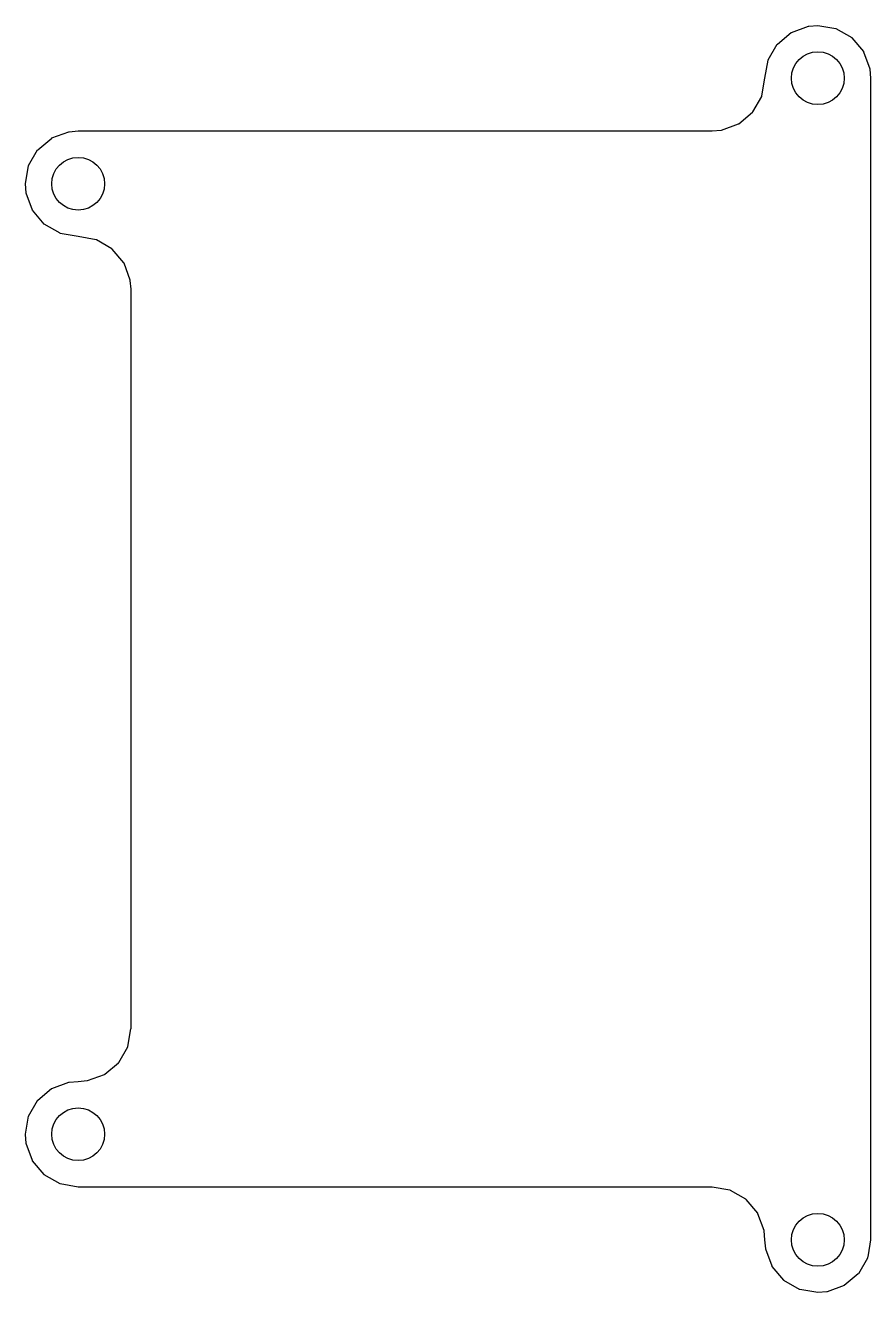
# Model space of a CAD drawing. Header units: inches. Extents: x -16 to 16, y -24 to 24.
import ezdxf

# ---------------------------------------------------------------- set-up
doc = ezdxf.new("R2010")
doc.units = ezdxf.units.IN
doc.header["$MEASUREMENT"] = 0
doc.layers.add('Black', color=70, linetype='Continuous')

msp = doc.modelspace()

# ---------------------------------------------------------------- linework, layer by layer
at = {"layer": 'Black'}
msp.add_lwpolyline([(-15.533, 19.283), (-15.529, 19.288), (-15.003, 19.729), (-14.996, 19.733), (-14.352, 19.968), (-14.35, 19.968, 0.023338), (-14.345, 19.969), (-14.343, 19.97), (-14.004, 20, 0.041093), (-13.996, 20), (9.998, 20, 0.021803), (10.002, 20), (10.341, 20.03, 0.065566), (10.353, 20.033), (10.992, 20.265, 0.087496), (11.007, 20.274), (11.525, 20.709, 0.087458), (11.536, 20.722), (11.875, 21.308, 0.087504), (11.881, 21.325), (12, 22), (12, 22), (12.12, 22.68), (12.122, 22.685), (12.123, 22.688), (12.466, 23.282), (12.467, 23.283), (12.471, 23.288), (12.996, 23.729), (13.004, 23.733), (13.648, 23.968), (13.65, 23.968, 0.023342), (13.655, 23.969), (13.657, 23.97), (13.995, 24), (13.997, 23.999, 0.022669), (14.002, 23.999), (14.004, 23.999), (14.68, 23.88), (14.685, 23.878), (14.688, 23.877), (15.282, 23.534), (15.283, 23.533), (15.288, 23.529), (15.729, 23.003), (15.733, 22.996), (15.968, 22.352), (15.968, 22.35, 0.023342), (15.969, 22.345), (15.97, 22.343), (15.999, 22.004, 0.041128), (16, 21.996), (16, -21.995, 0.044797), (15.999, -22.004), (15.901, -22.563), (15.88, -22.68), (15.877, -22.688), (15.534, -23.282), (15.529, -23.288), (15.003, -23.729), (14.996, -23.734), (14.351, -23.968), (14.349, -23.968, 0.022204), (14.345, -23.969), (14.343, -23.97), (14.004, -24), (14.002, -23.999, 0.021541), (13.998, -23.999), (13.995, -23.999), (13.32, -23.88), (13.316, -23.879), (13.312, -23.877), (12.718, -23.534), (12.711, -23.529), (12.271, -23.003), (12.266, -22.996), (12.032, -22.352), (12.031, -22.35, 0.023338), (12.03, -22.345), (12.03, -22.343), (12, -22), (11.97, -21.659, 0.065551), (11.967, -21.647), (11.735, -21.008, 0.087506), (11.726, -20.993), (11.291, -20.475, 0.08746), (11.278, -20.463), (10.692, -20.125, 0.087505), (10.675, -20.119), (10.004, -20.001, 0.043656), (9.995, -20), (-13.996, -20), (-13.996, -20, 0.043641), (-14.004, -19.999), (-14.68, -19.88), (-14.684, -19.879), (-14.684, -19.879), (-14.688, -19.877), (-15.282, -19.534), (-15.289, -19.529), (-15.729, -19.003), (-15.734, -18.996), (-15.968, -18.351), (-15.969, -18.349, 0.021459), (-15.97, -18.345), (-15.97, -18.343), (-16, -18.004), (-16, -18.002, 0.021804), (-15.999, -17.998), (-15.999, -17.996), (-15.88, -17.32), (-15.878, -17.315), (-15.878, -17.315), (-15.877, -17.312), (-15.534, -16.718), (-15.533, -16.717), (-15.533, -16.717), (-15.529, -16.712), (-15.004, -16.271), (-14.996, -16.266), (-14.352, -16.032), (-14.349, -16.031, 0.021722), (-14.345, -16.031), (-14.343, -16.03), (-14, -16), (-13.659, -15.97, 0.065543), (-13.647, -15.967), (-13.008, -15.735, 0.087489), (-12.993, -15.726), (-12.475, -15.291, 0.087489), (-12.464, -15.278), (-12.125, -14.692, 0.08749), (-12.119, -14.675), (-12.001, -14.004, 0.04366), (-12, -13.996), (-12, 13.998, 0.021817), (-12, 14.002), (-12.03, 14.341, 0.065551), (-12.033, 14.354), (-12.265, 14.992, 0.087479), (-12.274, 15.007), (-12.709, 15.525, 0.087488), (-12.722, 15.537), (-13.309, 15.875, 0.087488), (-13.325, 15.881), (-14, 16), (-14, 16), (-14.68, 16.12), (-14.684, 16.121), (-14.688, 16.123), (-15.282, 16.466), (-15.289, 16.471), (-15.729, 16.997), (-15.734, 17.004), (-15.968, 17.649), (-15.969, 17.651, 0.021455), (-15.97, 17.655), (-15.97, 17.657), (-16, 17.996), (-16, 17.998, 0.021541), (-15.999, 18.002), (-15.999, 18.004), (-15.88, 18.68), (-15.878, 18.685), (-15.877, 18.688), (-15.534, 19.282), (-15.533, 19.283)], format="xyb", close=True, dxfattribs=at)
for centre in [(14, 22), (-14, 18), (-14, -18), (14, -22)]:
    msp.add_circle(centre, 1, dxfattribs=at)

doc.saveas('drawing.dxf')
